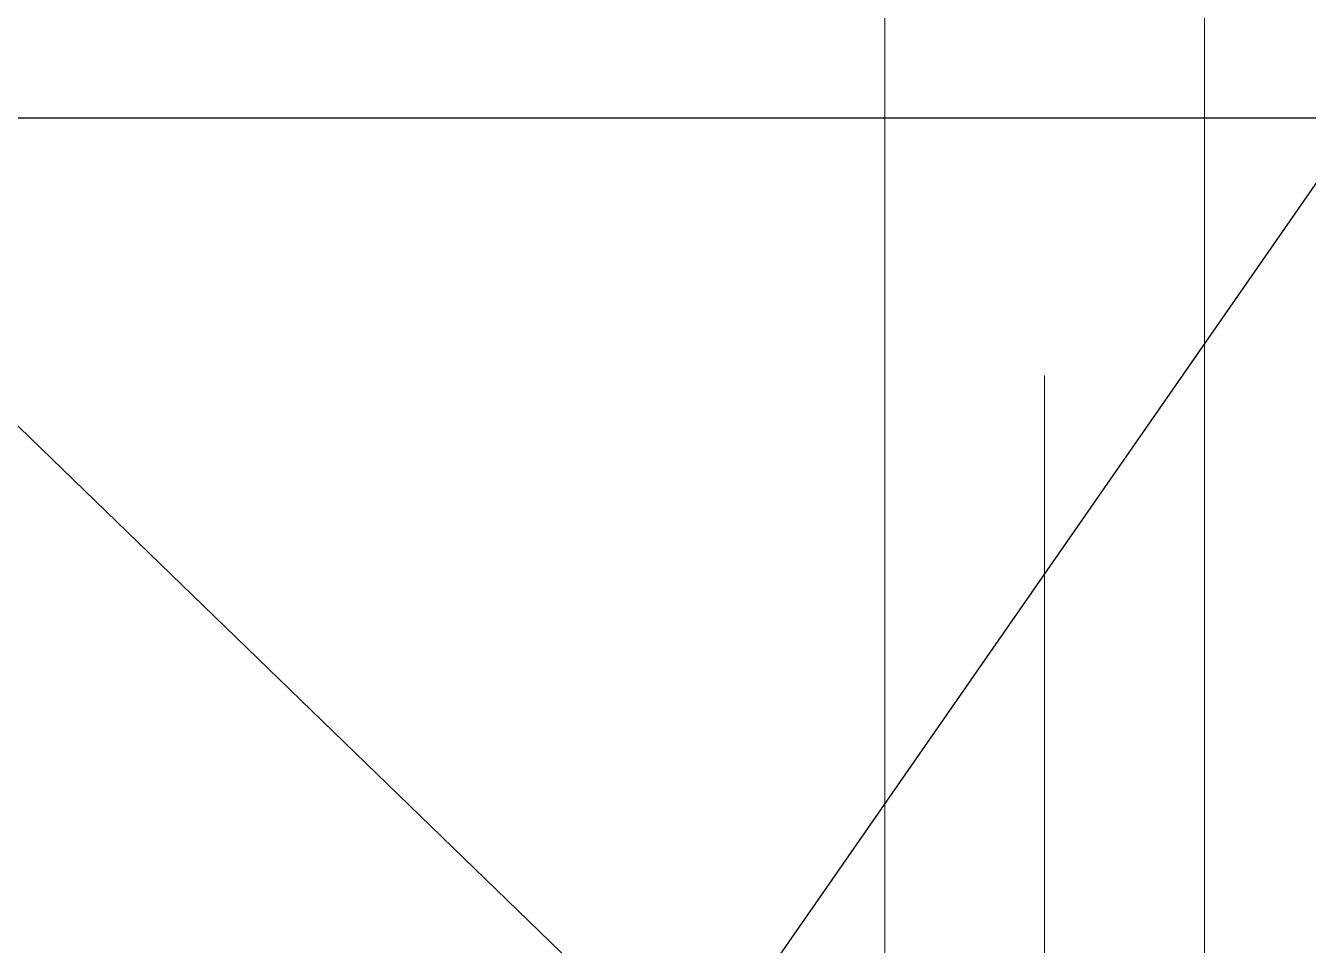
# Model space of a CAD drawing. Header units: millimetres. Extents: x -1069826 to 2704411, y -432732 to 412301.
# Drawn here: x 1961708 to 2094897, y -3406 to 92129 of the extents above; entities that cross this region are included whole.
import ezdxf

# ---------------------------------------------------------------- set-up
doc = ezdxf.new("R2010")
doc.units = ezdxf.units.MM
doc.header["$LTSCALE"] = 1000
doc.header["$MEASUREMENT"] = 0
doc.layers.add('Kraweznik', color=4, linetype='Continuous', lineweight=0)
doc.layers.add('WIADUKT', color=7, linetype='Continuous')

msp = doc.modelspace()

# ---------------------------------------------------------------- linework, layer by layer
at = {"color": 4, "linetype": 'Continuous'}
msp.add_lwpolyline([(1847152.1849, -105857.2506), (2222394.6239, -105857.2506), (2222394.6239, 82519.943), (1847152.1849, 82519.943)], close=True, dxfattribs=at)
at = {"layer": 'Kraweznik', "color": 3, "linetype": 'Continuous', "ltscale": 0.1}
for p, q in [((2084116.0026, 191731.8719, 0.05), (2084116.0026, -98019.7334, 0.05)), ((2050936.0026, 189640.079, 0.05), (2050936.0026, -98019.7334, 0.05))]:
    msp.add_line(p, q, dxfattribs=at)
at = {"layer": 'Kraweznik', "color": 1, "linetype": 'Continuous', "ltscale": 0.1}
msp.add_line((2067516.0026, 55795.4217, 0.05), (2067516.0026, -79778.8831, 0.05), dxfattribs=at)
at = {"layer": 'WIADUKT', "color": 40, "linetype": 'Continuous'}
for p, q in [((1719473.0945, 284481.4135), (2318348.8132, -295880.2237)), ((1850192.161, -277648.9671), (2230189.4435, 269288.7003))]:
    msp.add_line(p, q, dxfattribs=at)

doc.saveas('drawing.dxf')
